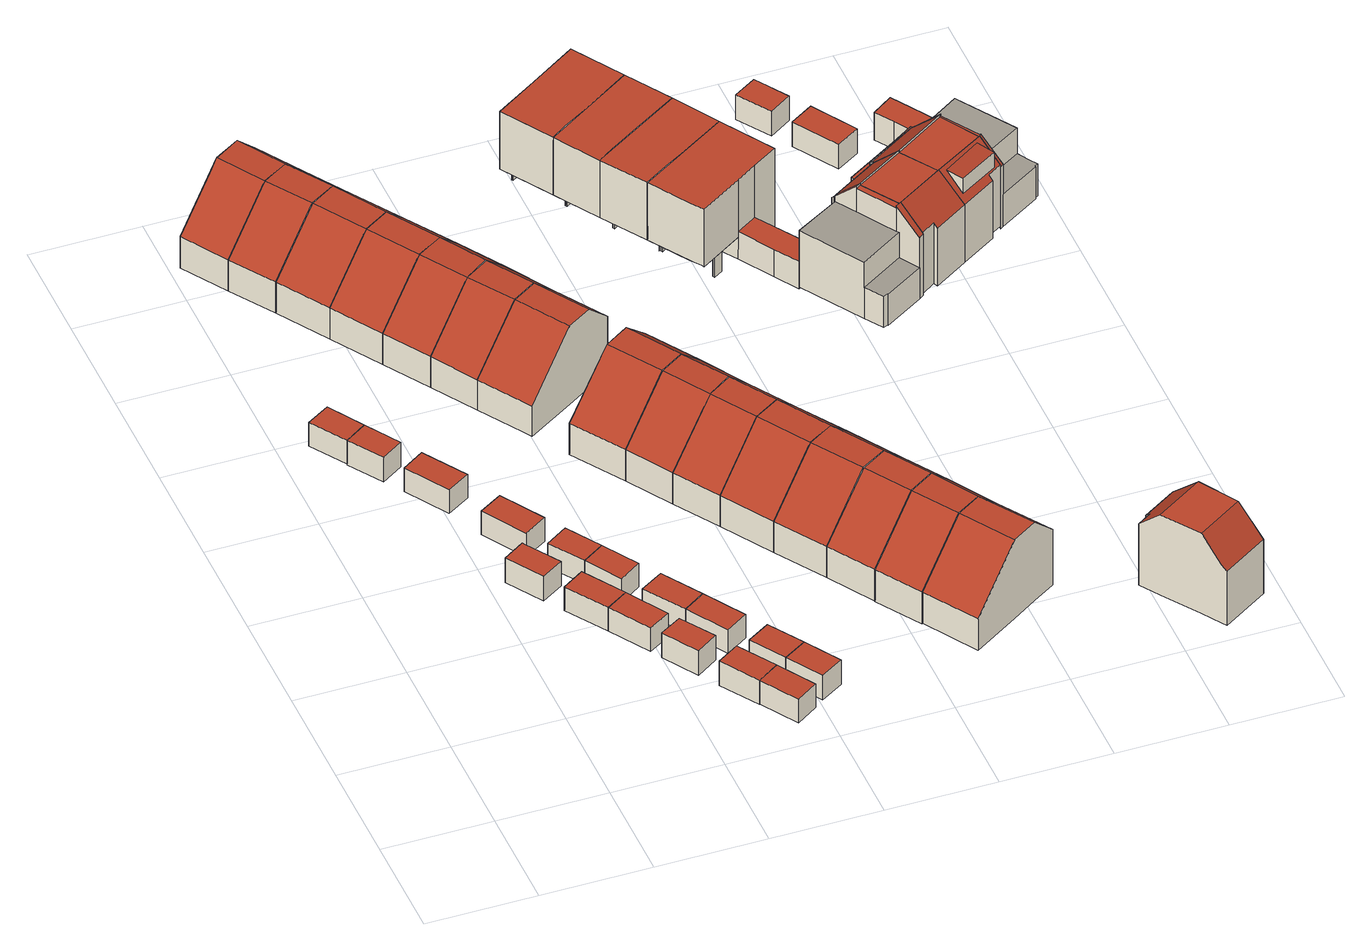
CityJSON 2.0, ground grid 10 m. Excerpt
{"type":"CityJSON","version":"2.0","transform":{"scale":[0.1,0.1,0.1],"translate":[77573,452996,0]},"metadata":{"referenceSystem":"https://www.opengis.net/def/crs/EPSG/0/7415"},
"CityObjects":{
"building1":{"type":"Building","attributes":{"Volume":22.64,"Dakoppervlakte":8.99,"Muuroppervlakte":30.92,"Vloeroppervlakte":8.99,"hoogte_Z_max_in_m_NAP":3,"GEB_DOEL":"onbekend","dateOfConstruction":"1980-01-01","measuredHeight":2.52},"geometry":[{"type":"Solid","lod":"2","boundaries":[[[[0,1,2,3]],[[4,5,6,7]],[[0,3,5,4]],[[3,2,6,5]],[[1,7,6,2]],[[1,0,4,7]]]],"semantics":{"surfaces":[{"type":"GroundSurface"},{"type":"RoofSurface"},{"type":"WallSurface"}],"values":[[0,1,2,2,2,2]]}}]},
"building2":{"type":"Building","attributes":{"Volume":22.99,"Dakoppervlakte":8.99,"Muuroppervlakte":31.4,"Vloeroppervlakte":8.99,"hoogte_Z_max_in_m_NAP":3,"GEB_DOEL":"onbekend","dateOfConstruction":"1980-01-01","measuredHeight":2.56},"geometry":[{"type":"Solid","lod":"2","boundaries":[[[[8,9,10,11]],[[12,13,5,4]],[[8,11,12,4]],[[11,10,13,12]],[[9,5,13,10]],[[8,4,5,9]]]],"semantics":{"surfaces":[{"type":"GroundSurface"},{"type":"RoofSurface"},{"type":"WallSurface"}],"values":[[0,1,2,2,2,2]]}}]},
"building3":{"type":"Building","attributes":{"Volume":24.85,"Dakoppervlakte":9.4,"Muuroppervlakte":33.41,"Vloeroppervlakte":9.4,"hoogte_Z_max_in_m_NAP":3,"GEB_DOEL":"onbekend","dateOfConstruction":"1980-01-01","measuredHeight":2.64},"geometry":[{"type":"Solid","lod":"2","boundaries":[[[[14,15,16,17,18]],[[19,20,21,22,23]],[[15,14,23,22]],[[14,18,19,23]],[[18,17,20,19]],[[22,21,20,17,16,15]]]],"semantics":{"surfaces":[{"type":"GroundSurface"},{"type":"RoofSurface"},{"type":"WallSurface"}],"values":[[0,1,2,2,2,2]]}}]},
"building4":{"type":"Building","attributes":{"Volume":27.4,"Dakoppervlakte":10.9,"Muuroppervlakte":34.86,"Vloeroppervlakte":10.9,"hoogte_Z_max_in_m_NAP":3,"GEB_DOEL":"onbekend","dateOfConstruction":"1980-01-01","measuredHeight":2.51},"geometry":[{"type":"Solid","lod":"2","boundaries":[[[[24,25,26,27]],[[28,29,30,31]],[[26,25,31,30]],[[25,24,28,31]],[[27,29,28,24]],[[29,27,26,30]]]],"semantics":{"surfaces":[{"type":"GroundSurface"},{"type":"RoofSurface"},{"type":"WallSurface"}],"values":[[0,1,2,2,2,2]]}}]},
"building5":{"type":"Building","attributes":{"Volume":25.94,"Dakoppervlakte":10.33,"Muuroppervlakte":33.72,"Vloeroppervlakte":10.33,"hoogte_Z_max_in_m_NAP":3,"GEB_DOEL":"onbekend","dateOfConstruction":"1980-01-01","measuredHeight":2.51},"geometry":[{"type":"Solid","lod":"2","boundaries":[[[[32,33,34,35]],[[36,37,38,39]],[[32,35,37,36]],[[34,38,37,35]],[[33,39,38,34]],[[33,32,36,39]]]],"semantics":{"surfaces":[{"type":"GroundSurface"},{"type":"RoofSurface"},{"type":"WallSurface"}],"values":[[0,1,2,2,2,2]]}}]},
"building6":{"type":"Building","attributes":{"Volume":27.66,"Dakoppervlakte":10.94,"Muuroppervlakte":35.1,"Vloeroppervlakte":10.94,"hoogte_Z_max_in_m_NAP":3,"GEB_DOEL":"onbekend","dateOfConstruction":"1980-01-01","measuredHeight":2.53},"geometry":[{"type":"Solid","lod":"2","boundaries":[[[[40,41,42,43]],[[44,45,46,47]],[[41,47,46,42]],[[41,40,44,47]],[[43,45,44,40]],[[43,42,46,45]]]],"semantics":{"surfaces":[{"type":"GroundSurface"},{"type":"RoofSurface"},{"type":"WallSurface"}],"values":[[0,1,2,2,2,2]]}}]},
"building7":{"type":"Building","attributes":{"Volume":26.35,"Dakoppervlakte":10.33,"Muuroppervlakte":34.26,"Vloeroppervlakte":10.33,"hoogte_Z_max_in_m_NAP":3,"GEB_DOEL":"onbekend","dateOfConstruction":"1980-01-01","measuredHeight":2.55},"geometry":[{"type":"Solid","lod":"2","boundaries":[[[[32,35,48,49]],[[36,50,51,37]],[[32,49,50,36]],[[49,48,51,50]],[[51,48,35,37]],[[32,36,37,35]]]],"semantics":{"surfaces":[{"type":"GroundSurface"},{"type":"RoofSurface"},{"type":"WallSurface"}],"values":[[0,1,2,2,2,2]]}}]},
"building8":{"type":"Building","attributes":{"Volume":23.01,"Dakoppervlakte":9.08,"Muuroppervlakte":31.26,"Vloeroppervlakte":9.08,"hoogte_Z_max_in_m_NAP":3,"GEB_DOEL":"onbekend","dateOfConstruction":"1980-01-01","measuredHeight":2.53},"geometry":[{"type":"Solid","lod":"2","boundaries":[[[[52,53,54,55]],[[56,57,58,59]],[[52,55,57,56]],[[54,58,57,55]],[[53,59,58,54]],[[53,52,56,59]]]],"semantics":{"surfaces":[{"type":"GroundSurface"},{"type":"RoofSurface"},{"type":"WallSurface"}],"values":[[0,1,2,2,2,2]]}}]},
"building9":{"type":"Building","attributes":{"Volume":22.65,"Dakoppervlakte":8.85,"Muuroppervlakte":31.22,"Vloeroppervlakte":8.85,"hoogte_Z_max_in_m_NAP":3,"GEB_DOEL":"onbekend","dateOfConstruction":"1980-01-01","measuredHeight":2.56},"geometry":[{"type":"Solid","lod":"2","boundaries":[[[[60,61,62,63]],[[64,65,66,67]],[[62,61,67,66]],[[61,60,64,67]],[[63,65,64,60]],[[63,62,66,65]]]],"semantics":{"surfaces":[{"type":"GroundSurface"},{"type":"RoofSurface"},{"type":"WallSurface"}],"values":[[0,1,2,2,2,2]]}}]},
"building10":{"type":"Building","attributes":{"Volume":22.82,"Dakoppervlakte":9.08,"Muuroppervlakte":30.99,"Vloeroppervlakte":9.08,"hoogte_Z_max_in_m_NAP":3,"GEB_DOEL":"onbekend","dateOfConstruction":"1980-01-01","measuredHeight":2.51},"geometry":[{"type":"Solid","lod":"2","boundaries":[[[[52,55,68,69]],[[56,70,71,57]],[[52,69,70,56]],[[71,70,69,68]],[[55,57,71,68]],[[55,52,56,57]]]],"semantics":{"surfaces":[{"type":"GroundSurface"},{"type":"RoofSurface"},{"type":"WallSurface"}],"values":[[0,1,2,2,2,2]]}}]},
"building11":{"type":"Building","attributes":{"Volume":24.58,"Dakoppervlakte":9.6,"Muuroppervlakte":32.85,"Vloeroppervlakte":9.6,"hoogte_Z_max_in_m_NAP":3,"GEB_DOEL":"onbekend","dateOfConstruction":"1980-01-01","measuredHeight":2.56},"geometry":[{"type":"Solid","lod":"2","boundaries":[[[[72,73,74,75]],[[76,77,78,79]],[[72,75,77,76]],[[74,78,77,75]],[[73,79,78,74]],[[73,72,76,79]]]],"semantics":{"surfaces":[{"type":"GroundSurface"},{"type":"RoofSurface"},{"type":"WallSurface"}],"values":[[0,1,2,2,2,2]]}}]},
"building12":{"type":"Building","attributes":{"Volume":26.81,"Dakoppervlakte":10.54,"Muuroppervlakte":34.41,"Vloeroppervlakte":10.54,"hoogte_Z_max_in_m_NAP":3,"GEB_DOEL":"onbekend","dateOfConstruction":"1980-01-01","measuredHeight":2.54},"geometry":[{"type":"Solid","lod":"2","boundaries":[[[[80,81,82,83]],[[84,85,86,87]],[[80,83,85,84]],[[86,85,83,82]],[[81,87,86,82]],[[81,80,84,87]]]],"semantics":{"surfaces":[{"type":"GroundSurface"},{"type":"RoofSurface"},{"type":"WallSurface"}],"values":[[0,1,2,2,2,2]]}}]},
"building13":{"type":"Building","attributes":{"Volume":330.05,"Dakoppervlakte":63.66,"Muuroppervlakte":180.84,"Vloeroppervlakte":49.11,"hoogte_Z_max_in_m_NAP":9.16,"GEB_DOEL":"woonfunctie","dateOfConstruction":"1980-01-01","measuredHeight":8.24},"geometry":[{"type":"Solid","lod":"2","boundaries":[[[[88,89,90,91,92,93,94,95]],[[96,97,98,99]],[[100,99,98,101]],[[100,101,102,103]],[[93,92,102,101,98,94]],[[92,91,103,102]],[[88,95,97,96]],[[98,97,95,94]],[[103,91,90,89,88,96,99,100]]]],"semantics":{"surfaces":[{"type":"GroundSurface"},{"type":"RoofSurface"},{"type":"WallSurface"}],"values":[[0,1,1,1,2,2,2,2,2]]}}]},
"building14":{"type":"Building","attributes":{"Volume":24.19,"Dakoppervlakte":9.57,"Muuroppervlakte":32.38,"Vloeroppervlakte":9.57,"hoogte_Z_max_in_m_NAP":3,"GEB_DOEL":"onbekend","dateOfConstruction":"1980-01-01","measuredHeight":2.53},"geometry":[{"type":"Solid","lod":"2","boundaries":[[[[104,105,106,107]],[[108,109,77,76]],[[76,104,107,108]],[[107,106,109,108]],[[105,77,109,106]],[[104,76,77,105]]]],"semantics":{"surfaces":[{"type":"GroundSurface"},{"type":"RoofSurface"},{"type":"WallSurface"}],"values":[[0,1,2,2,2,2]]}}]},
"building15":{"type":"Building","attributes":{"Volume":26.87,"Dakoppervlakte":10.54,"Muuroppervlakte":34.5,"Vloeroppervlakte":10.54,"hoogte_Z_max_in_m_NAP":3,"GEB_DOEL":"onbekend","dateOfConstruction":"1980-01-01","measuredHeight":2.55},"geometry":[{"type":"Solid","lod":"2","boundaries":[[[[80,83,110,111]],[[84,112,113,85]],[[84,80,111,112]],[[111,110,113,112]],[[113,110,83,85]],[[83,80,84,85]]]],"semantics":{"surfaces":[{"type":"GroundSurface"},{"type":"RoofSurface"},{"type":"WallSurface"}],"values":[[0,1,2,2,2,2]]}}]},
"building16":{"type":"Building","attributes":{"Volume":330.72,"Dakoppervlakte":63.5,"Muuroppervlakte":181.64,"Vloeroppervlakte":48.99,"hoogte_Z_max_in_m_NAP":9.16,"GEB_DOEL":"woonfunctie","dateOfConstruction":"1980-01-01","measuredHeight":8.27},"geometry":[{"type":"Solid","lod":"2","boundaries":[[[[114,95,94,93,92,115,116,117]],[[118,98,97,119]],[[101,98,118,120]],[[102,101,120,121]],[[95,97,98,94]],[[95,114,119,97]],[[115,92,102,121]],[[102,92,93,94,98,101]],[[117,116,115,121,120,118,119,114]]]],"semantics":{"surfaces":[{"type":"GroundSurface"},{"type":"RoofSurface"},{"type":"WallSurface"}],"values":[[0,1,1,1,2,2,2,2,2]]}}]},
"building17":{"type":"Building","attributes":{"Volume":23.22,"Dakoppervlakte":9.04,"Muuroppervlakte":31.6,"Vloeroppervlakte":9.04,"hoogte_Z_max_in_m_NAP":3,"GEB_DOEL":"onbekend","dateOfConstruction":"1980-01-01","measuredHeight":2.57},"geometry":[{"type":"Solid","lod":"2","boundaries":[[[[122,123,124,125]],[[126,127,128,129]],[[122,125,127,126]],[[124,128,127,125]],[[123,129,128,124]],[[123,122,126,129]]]],"semantics":{"surfaces":[{"type":"GroundSurface"},{"type":"RoofSurface"},{"type":"WallSurface"}],"values":[[0,1,2,2,2,2]]}}]},
"building18":{"type":"Building","attributes":{"Volume":371.71,"Dakoppervlakte":71.38,"Muuroppervlakte":187.08,"Vloeroppervlakte":55.07,"hoogte_Z_max_in_m_NAP":9.16,"GEB_DOEL":"woonfunctie","dateOfConstruction":"1980-01-01","measuredHeight":8.27},"geometry":[{"type":"Solid","lod":"2","boundaries":[[[[130,114,117,116,115,131,132,133]],[[119,134,135,118]],[[118,135,136,120]],[[137,121,120,136]],[[117,114,119,118]],[[114,130,134,119]],[[131,115,121,137]],[[118,120,121,115,116,117]],[[134,130,133,132,131,137,136,135]]]],"semantics":{"surfaces":[{"type":"GroundSurface"},{"type":"RoofSurface"},{"type":"WallSurface"}],"values":[[0,1,1,1,2,2,2,2,2]]}}]},
"building19":{"type":"Building","attributes":{"Volume":23.2,"Dakoppervlakte":9.05,"Muuroppervlakte":31.56,"Vloeroppervlakte":9.05,"hoogte_Z_max_in_m_NAP":3,"GEB_DOEL":"onbekend","dateOfConstruction":"1980-01-01","measuredHeight":2.56},"geometry":[{"type":"Solid","lod":"2","boundaries":[[[[122,125,138,139]],[[126,140,141,127]],[[122,139,140,126]],[[141,140,139,138]],[[125,127,141,138]],[[125,122,126,127]]]],"semantics":{"surfaces":[{"type":"GroundSurface"},{"type":"RoofSurface"},{"type":"WallSurface"}],"values":[[0,1,2,2,2,2]]}}]},
"building20":{"type":"Building","attributes":{"Volume":370.46,"Dakoppervlakte":71.34,"Muuroppervlakte":186.47,"Vloeroppervlakte":55.04,"hoogte_Z_max_in_m_NAP":9.16,"GEB_DOEL":"woonfunctie","dateOfConstruction":"1980-01-01","measuredHeight":8.25},"geometry":[{"type":"Solid","lod":"2","boundaries":[[[[130,133,132,131,142,143,144,145]],[[146,135,134,147]],[[146,148,136,135]],[[149,137,136,148]],[[133,130,134,135,136,132]],[[130,145,147,134]],[[142,131,137,149]],[[136,137,131,132]],[[147,145,144,143,142,149,148,146]]]],"semantics":{"surfaces":[{"type":"GroundSurface"},{"type":"RoofSurface"},{"type":"WallSurface"}],"values":[[0,1,1,1,2,2,2,2,2]]}}]},
"building21":{"type":"Building","attributes":{"Volume":329.34,"Dakoppervlakte":63.38,"Muuroppervlakte":181.11,"Vloeroppervlakte":48.9,"hoogte_Z_max_in_m_NAP":9.16,"GEB_DOEL":"woonfunctie","dateOfConstruction":"1980-01-01","measuredHeight":8.26},"geometry":[{"type":"Solid","lod":"2","boundaries":[[[[150,151,145,144,143,142,152,153]],[[154,146,147,155]],[[148,146,154,156]],[[149,148,156,157]],[[154,150,153,152,157,156]],[[152,142,149,157]],[[145,151,155,147]],[[154,155,151,150]],[[144,145,147,146,148,149,142,143]]]],"semantics":{"surfaces":[{"type":"GroundSurface"},{"type":"RoofSurface"},{"type":"WallSurface"}],"values":[[0,1,1,1,2,2,2,2,2]]}}]},
"building22":{"type":"Building","attributes":{"Volume":331.02,"Dakoppervlakte":63.42,"Muuroppervlakte":182.05,"Vloeroppervlakte":48.93,"hoogte_Z_max_in_m_NAP":9.16,"GEB_DOEL":"woonfunctie","dateOfConstruction":"1980-01-01","measuredHeight":8.29},"geometry":[{"type":"Solid","lod":"2","boundaries":[[[[158,151,150,153,152,159,160,161]],[[162,157,156,163]],[[164,154,155,165]],[[156,154,164,163]],[[151,155,154,150]],[[151,158,165,155]],[[159,152,157,162]],[[157,152,153,150,154,156]],[[161,160,159,162,163,164,165,158]]]],"semantics":{"surfaces":[{"type":"GroundSurface"},{"type":"RoofSurface"},{"type":"WallSurface"}],"values":[[0,1,1,1,2,2,2,2,2]]}}]},
"building23":{"type":"Building","attributes":{"Volume":384.49,"Dakoppervlakte":73.76,"Muuroppervlakte":188.97,"Vloeroppervlakte":56.91,"hoogte_Z_max_in_m_NAP":9.16,"GEB_DOEL":"woonfunctie","dateOfConstruction":"1980-01-01","measuredHeight":8.28},"geometry":[{"type":"Solid","lod":"2","boundaries":[[[[160,159,166,167,168,169,170,158,161]],[[164,171,172,163]],[[163,172,173,162]],[[174,171,164,165,175]],[[158,165,164,161]],[[169,174,175,165,158,170]],[[166,159,162,173]],[[164,163,162,159,160,161]],[[167,166,173,172,171,174,169,168]]]],"semantics":{"surfaces":[{"type":"GroundSurface"},{"type":"RoofSurface"},{"type":"WallSurface"}],"values":[[0,1,1,1,2,2,2,2,2]]}}]},
"building24":{"type":"Building","attributes":{"Volume":385.79,"Dakoppervlakte":73.99,"Muuroppervlakte":188.89,"Vloeroppervlakte":57.24,"hoogte_Z_max_in_m_NAP":9.15,"GEB_DOEL":"woonfunctie","dateOfConstruction":"1980-01-01","measuredHeight":8.25},"geometry":[{"type":"Solid","lod":"2","boundaries":[[[[176,177,178,179,180,181,182,183]],[[184,185,186,187]],[[188,185,184,189]],[[189,190,191,188]],[[177,186,185,178]],[[177,176,187,186]],[[190,181,180,191]],[[185,188,191,180,179,178]],[[183,182,181,190,189,184,187,176]]]],"semantics":{"surfaces":[{"type":"GroundSurface"},{"type":"RoofSurface"},{"type":"WallSurface"}],"values":[[0,1,1,1,2,2,2,2,2]]}}]},
"building25":{"type":"Building","attributes":{"Volume":329.33,"Dakoppervlakte":63.38,"Muuroppervlakte":180.81,"Vloeroppervlakte":49.04,"hoogte_Z_max_in_m_NAP":9.15,"GEB_DOEL":"woonfunctie","dateOfConstruction":"1980-01-01","measuredHeight":8.22},"geometry":[{"type":"Solid","lod":"2","boundaries":[[[[192,193,194,176,183,182,181,195]],[[190,189,196,197]],[[187,198,199,184]],[[189,184,199,196]],[[199,193,192,195,197,196]],[[195,181,190,197]],[[176,194,198,187]],[[194,193,199,198]],[[190,181,182,183,176,187,184,189]]]],"semantics":{"surfaces":[{"type":"GroundSurface"},{"type":"RoofSurface"},{"type":"WallSurface"}],"values":[[0,1,1,1,2,2,2,2,2]]}}]},
"building26":{"type":"Building","attributes":{"Volume":329.07,"Dakoppervlakte":63.3,"Muuroppervlakte":180.85,"Vloeroppervlakte":48.97,"hoogte_Z_max_in_m_NAP":9.15,"GEB_DOEL":"woonfunctie","dateOfConstruction":"1980-01-01","measuredHeight":8.23},"geometry":[{"type":"Solid","lod":"2","boundaries":[[[[200,201,202,194,193,192,195,203]],[[204,199,198,205]],[[204,206,196,199]],[[207,197,196,206]],[[200,203,207,206,204,201]],[[207,203,195,197]],[[194,202,205,198]],[[204,205,202,201]],[[193,194,198,199,196,197,195,192]]]],"semantics":{"surfaces":[{"type":"GroundSurface"},{"type":"RoofSurface"},{"type":"WallSurface"}],"values":[[0,1,1,1,2,2,2,2,2]]}}]},
"building27":{"type":"Building","attributes":{"Volume":373.82,"Dakoppervlakte":71.11,"Muuroppervlakte":188.59,"Vloeroppervlakte":55.02,"hoogte_Z_max_in_m_NAP":9.15,"GEB_DOEL":"woonfunctie","dateOfConstruction":"1980-01-01","measuredHeight":8.3},"geometry":[{"type":"Solid","lod":"2","boundaries":[[[[208,202,201,200,203,209,210,211]],[[212,204,205,213]],[[212,214,206,204]],[[215,207,206,214]],[[202,205,204,201]],[[202,208,213,205]],[[209,203,207,215]],[[207,203,200,201,204,206]],[[210,209,215,214,212,213,208,211]]]],"semantics":{"surfaces":[{"type":"GroundSurface"},{"type":"RoofSurface"},{"type":"WallSurface"}],"values":[[0,1,1,1,2,2,2,2,2]]}}]},
"building28":{"type":"Building","attributes":{"Volume":371.08,"Dakoppervlakte":71.13,"Muuroppervlakte":186.97,"Vloeroppervlakte":55.04,"hoogte_Z_max_in_m_NAP":9.15,"GEB_DOEL":"woonfunctie","dateOfConstruction":"1980-01-01","measuredHeight":8.25},"geometry":[{"type":"Solid","lod":"2","boundaries":[[[[216,208,211,210,209,217,218,219]],[[220,212,213,221]],[[222,214,212,220]],[[215,214,222,223]],[[208,213,212,211]],[[208,216,221,213]],[[223,217,209,215]],[[215,209,210,211,212,214]],[[221,216,219,218,217,223,222,220]]]],"semantics":{"surfaces":[{"type":"GroundSurface"},{"type":"RoofSurface"},{"type":"WallSurface"}],"values":[[0,1,1,1,2,2,2,2,2]]}}]},
"building29":{"type":"Building","attributes":{"Volume":329.91,"Dakoppervlakte":63.06,"Muuroppervlakte":181.93,"Vloeroppervlakte":48.79,"hoogte_Z_max_in_m_NAP":9.15,"GEB_DOEL":"woonfunctie","dateOfConstruction":"1980-01-01","measuredHeight":8.27},"geometry":[{"type":"Solid","lod":"2","boundaries":[[[[224,225,226,216,219,218,217,227]],[[228,220,221,229]],[[228,230,222,220]],[[222,230,231,223]],[[224,227,231,230,228,225]],[[227,217,223,231]],[[216,226,229,221]],[[228,229,226,225]],[[223,217,218,219,216,221,220,222]]]],"semantics":{"surfaces":[{"type":"GroundSurface"},{"type":"RoofSurface"},{"type":"WallSurface"}],"values":[[0,1,1,1,2,2,2,2,2]]}}]},
"building30":{"type":"Building","attributes":{"Volume":332.47,"Dakoppervlakte":63.06,"Muuroppervlakte":183.48,"Vloeroppervlakte":48.79,"hoogte_Z_max_in_m_NAP":9.15,"GEB_DOEL":"woonfunctie","dateOfConstruction":"1980-01-01","measuredHeight":8.32},"geometry":[{"type":"Solid","lod":"2","boundaries":[[[[232,233,234,235,236,237,238,239]],[[229,240,241,228]],[[241,242,230,228]],[[230,242,243,231]],[[234,233,243,242]],[[233,232,231,243]],[[237,236,240,229]],[[240,236,235,234,242,241]],[[238,237,229,228,230,231,232,239]]]],"semantics":{"surfaces":[{"type":"GroundSurface"},{"type":"RoofSurface"},{"type":"WallSurface"}],"values":[[0,1,1,1,2,2,2,2,2]]}}]},
"building31":{"type":"Building","attributes":{"Volume":388.26,"Dakoppervlakte":74.08,"Muuroppervlakte":190.02,"Vloeroppervlakte":57.31,"hoogte_Z_max_in_m_NAP":9.15,"GEB_DOEL":"woonfunctie","dateOfConstruction":"1980-01-01","measuredHeight":8.28},"geometry":[{"type":"Solid","lod":"2","boundaries":[[[[244,245,246,247,248,249,250,251]],[[240,252,253,241]],[[253,254,242,241]],[[255,243,242,254]],[[244,240,241,242,246,245]],[[244,251,252,240]],[[248,247,243,255]],[[242,243,247,246]],[[252,251,250,249,248,255,254,253]]]],"semantics":{"surfaces":[{"type":"GroundSurface"},{"type":"RoofSurface"},{"type":"WallSurface"}],"values":[[0,1,1,1,2,2,2,2,2]]}}]},
"building32":{"type":"Building","attributes":{"Volume":386.26,"Dakoppervlakte":52.87,"Muuroppervlakte":242.53,"Vloeroppervlakte":28.08,"hoogte_Z_max_in_m_NAP":9.16,"GEB_DOEL":"woonfunctie","dateOfConstruction":"1979-01-01","measuredHeight":8.38},"geometry":[{"type":"MultiSurface","lod":"2","boundaries":[[[256,257,258,259]],[[260,261,262,263]],[[264,265,266]],[[267,268,269,270,271,272,273,274,275,276]],[[277,278,279,280,281,282,283,284,285,286,287]],[[259,258,271,270]],[[279,278,260,263,286,285,275,272,271,258,257]],[[285,284,267,275]],[[279,257,256,280]],[[261,260,278,277]],[[262,261,277,287]],[[263,262,287,286]],[[283,282,264,266]],[[282,281,265,264]],[[267,284,283,266,265,281,280,256,259,270,269,268]]],"semantics":{"surfaces":[{"type":"GroundSurface"},{"type":"RoofSurface"},{"type":"OuterCeilingSurface"},{"type":"WallSurface"}],"values":[0,0,0,1,2,3,3,3,3,3,3,3,3,3,3]}}]},
"building33":{"type":"Building","attributes":{"Volume":339.22,"Dakoppervlakte":46.39,"Muuroppervlakte":231.33,"Vloeroppervlakte":24.66,"hoogte_Z_max_in_m_NAP":9.16,"GEB_DOEL":"woonfunctie","dateOfConstruction":"1979-01-01","measuredHeight":8.4},"geometry":[{"type":"MultiSurface","lod":"2","boundaries":[[[256,259,288,289]],[[265,290,291,266]],[[292,293,294]],[[295,296,297,298,270,269,299,268,267,300]],[[283,301,302,281,280,303,304,305,306,307,284]],[[288,259,270,298]],[[280,281,265,266,283,284,267,268,269,270,259,256]],[[300,267,284,307]],[[280,256,289,303]],[[281,302,290,265]],[[291,290,302,301]],[[266,291,301,283]],[[306,305,293,292]],[[294,293,305,304]],[[295,300,307,306,292,294,304,303,289,288,298,297,296]]],"semantics":{"surfaces":[{"type":"GroundSurface"},{"type":"RoofSurface"},{"type":"OuterCeilingSurface"},{"type":"WallSurface"}],"values":[0,0,0,1,2,3,3,3,3,3,3,3,3,3,3]}}]},
"building34":{"type":"Building","attributes":{"Volume":339.99,"Dakoppervlakte":46.58,"Muuroppervlakte":240.42,"Vloeroppervlakte":24.62,"hoogte_Z_max_in_m_NAP":9.16,"GEB_DOEL":"woonfunctie","dateOfConstruction":"1979-01-01","measuredHeight":8.38},"geometry":[{"type":"Solid","lod":"2","boundaries":[[[[288,308,309,289]],[[294,310,311,292]],[[312,313,314]],[[315,316,317,318,298,297,296,295,300]],[[319,307,306,320,321,304,303,322,323,324,325,326]],[[319,326,312,314,324,323,309,308,318,317,316,315]],[[298,318,308,288]],[[288,289,294,292,306,307,300,295,296,297,298]],[[315,300,307,319]],[[303,304,294,289]],[[294,304,321,310]],[[311,310,321,320]],[[292,311,320,306]],[[326,325,313,312]],[[325,324,314,313]],[[303,289,309,323,322]]]],"semantics":{"surfaces":[{"type":"GroundSurface"},{"type":"RoofSurface"},{"type":"OuterCeilingSurface"},{"type":"WallSurface"}],"values":[[0,0,0,1,2,3,3,3,3,3,3,3,3,3,3,3]]}}]},
"building35":{"type":"Building","attributes":{"Volume":440.41,"Dakoppervlakte":69.2,"Muuroppervlakte":281.32,"Vloeroppervlakte":43.45,"hoogte_Z_max_in_m_NAP":9.16,"GEB_DOEL":"woonfunctie","dateOfConstruction":"1979-01-01","measuredHeight":8.35},"geometry":[{"type":"Solid","lod":"2","boundaries":[[[[327,328,329,330]],[[331,332,333,334,335,309,308,336]],[[312,314,337,338]],[[326,339,340,324,323,341,342,343,344,345,319],[346,347,348,349,350,351]],[[315,352,353,354,355,356,318,317,316,357]],[[358,359,360,361,362]],[[343,342,361,354,353]],[[356,355,360,331,336]],[[336,308,318,356]],[[362,361,342,335,334]],[[334,333,358,362]],[[359,358,333,332]],[[332,331,360,359]],[[354,361,360,355]],[[350,349,348,327,330]],[[328,327,348,347]],[[347,346,351,329,328]],[[350,330,329,351]],[[324,340,337,314]],[[338,337,340,339]],[[312,338,339,326]],[[342,341,323,309,335]],[[323,324,314,312,326,319,315,357,316,317,318,308,309]],[[343,353,352,315,319,345,344]]]],"semantics":{"surfaces":[{"type":"GroundSurface"},{"type":"OuterCeilingSurface"},{"type":"RoofSurface"},{"type":"WallSurface"}],"values":[[0,0,0,1,2,2,3,3,3,3,3,3,3,3,3,3,3,3,3,3,3,3,3,3]]}}]},
"building36":{"type":"Building","attributes":{"Volume":362.47,"Dakoppervlakte":57.61,"Muuroppervlakte":203.96,"Vloeroppervlakte":46.53,"hoogte_Z_max_in_m_NAP":9.59,"GEB_DOEL":"woonfunctie","dateOfConstruction":"1979-01-01","measuredHeight":8.49},"geometry":[{"type":"Solid","lod":"2","boundaries":[[[[363,364,365,366,367,368,369,370,371,372,373]],[[374,375,376,377,378]],[[378,377,379,380]],[[381,382,383,380,379,384]],[[382,372,371,383]],[[382,381,373,372]],[[381,384,363,373]],[[379,377,376,366,365,364,363,384]],[[376,375,367,366]],[[378,380,383,371,370,369,368,367,375,374]]]],"semantics":{"surfaces":[{"type":"GroundSurface"},{"type":"RoofSurface"},{"type":"WallSurface"}],"values":[[0,1,1,1,2,2,2,2,2,2]]}}]},
"building37":{"type":"Building","attributes":{"Volume":248.77,"Dakoppervlakte":5.5,"Muuroppervlakte":199.69,"Vloeroppervlakte":44.47,"hoogte_Z_max_in_m_NAP":9.72,"GEB_DOEL":"woonfunctie","dateOfConstruction":"1979-01-01","measuredHeight":8.68},"geometry":[{"type":"Solid","lod":"2","boundaries":[[[[385,386,387,388,389,390,391,392,393,394,395,396,397,398]],[[399,400,401,402,403,404,405,406]],[[407,408,409,410,411,412]],[[413,414,415,416]],[[417,418,419,420]],[[421,422,423,424,425]],[[406,395,394,399]],[[394,393,400,399]],[[401,400,393,392]],[[392,391,411,402,401]],[[390,389,407,412]],[[389,388,408,407]],[[388,387,409,408]],[[414,398,397,415]],[[396,395,406,417,420]],[[397,396,420,419,415]],[[419,418,416,415]],[[424,423,422,386,385,398,414]],[[387,386,422,421,409]],[[425,424,414,413]],[[403,402,411,410]],[[404,413,416,405]],[[406,405,416,418,417]],[[409,421,425,413,404,403,410]],[[390,412,411,391]]]],"semantics":{"surfaces":[{"type":"GroundSurface"},{"type":"OuterFloorSurface"},{"type":"RoofSurface"},{"type":"WallSurface"}],"values":[[0,1,1,2,2,2,3,3,3,3,3,3,3,3,3,3,3,3,3,3,3,3,3,3,3]]}}]},
"building38":{"type":"Building","attributes":{"Volume":366.93,"Dakoppervlakte":57.02,"Muuroppervlakte":215.91,"Vloeroppervlakte":46.78,"hoogte_Z_max_in_m_NAP":9.72,"GEB_DOEL":"woonfunctie","dateOfConstruction":"1979-01-01","measuredHeight":8.63},"geometry":[{"type":"Solid","lod":"2","boundaries":[[[[426,427,428,429,430,431,432,433,434,435,436,437,438,439]],[[440,415,414,441]],[[417,420,419,442,443,444,445,446]],[[447,424,423,448,449,450]],[[441,436,435,440]],[[428,427,414,415]],[[420,417,446,431,430,429]],[[442,440,435,434,443]],[[445,444,443,434,433,432]],[[431,446,445,432]],[[419,415,440,442]],[[437,436,441,447,450]],[[424,414,427,426,423]],[[448,423,426,439]],[[439,438,449,448]],[[438,437,450,449]],[[424,447,441,414]],[[429,428,415,419,420]]]],"semantics":{"surfaces":[{"type":"GroundSurface"},{"type":"RoofSurface"},{"type":"WallSurface"}],"values":[[0,1,1,1,2,2,2,2,2,2,2,2,2,2,2,2,2,2]]}}]},
"building39":{"type":"Building","attributes":{"Volume":22.32,"Dakoppervlakte":8.65,"Muuroppervlakte":30.97,"Vloeroppervlakte":8.65,"hoogte_Z_max_in_m_NAP":3.77,"GEB_DOEL":"onbekend","dateOfConstruction":"1979-01-01","measuredHeight":2.58},"geometry":[{"type":"Solid","lod":"2","boundaries":[[[[451,452,453,454]],[[455,456,457,458]],[[451,454,456,455]],[[454,453,457,456]],[[452,458,457,453]],[[452,451,455,458]]]],"semantics":{"surfaces":[{"type":"GroundSurface"},{"type":"RoofSurface"},{"type":"WallSurface"}],"values":[[0,1,2,2,2,2]]}}]},
"building40":{"type":"Building","attributes":{"Volume":28.89,"Dakoppervlakte":11.19,"Muuroppervlakte":36.42,"Vloeroppervlakte":11.19,"hoogte_Z_max_in_m_NAP":3.77,"GEB_DOEL":"onbekend","dateOfConstruction":"1979-01-01","measuredHeight":2.58},"geometry":[{"type":"Solid","lod":"2","boundaries":[[[[459,460,461,462]],[[463,464,465,466]],[[462,464,463,459]],[[462,461,465,464]],[[460,466,465,461]],[[459,463,466,460]]]],"semantics":{"surfaces":[{"type":"GroundSurface"},{"type":"RoofSurface"},{"type":"WallSurface"}],"values":[[0,1,2,2,2,2]]}}]},
"building41":{"type":"Building","attributes":{"Volume":439.03,"Dakoppervlakte":64.36,"Muuroppervlakte":226.8,"Vloeroppervlakte":62.27,"hoogte_Z_max_in_m_NAP":9.73,"GEB_DOEL":"woonfunctie","dateOfConstruction":"1979-01-01","measuredHeight":8.62},"children":["building41-1"],"geometry":[{"type":"Solid","lod":"2","boundaries":[[[[434,467,468,469,470,471,472,473,474,475,476,437,436,435]],[[477,478,440,441]],[[479,480,447,450,481,482],[483,484,485,486]],[[487,488,489,490,443,442]],[[491,492,493,494]],[[441,440,435,436]],[[436,437,450,447,441]],[[450,437,476,481]],[[481,476,475,482]],[[474,473,477,480,479]],[[441,447,480,477]],[[434,435,440,442,443]],[[471,491,488,487,478,472]],[[468,467,490,489,494]],[[434,443,490,467]],[[471,470,492,491]],[[469,493,492,470]],[[494,493,469,468]],[[491,494,489,488]],[[442,440,478,487]],[[477,473,472,478]],[[475,474,479,482]],[[495,483,486,496]],[[496,486,485]],[[495,496,485,484]],[[495,484,483]]]],"semantics":{"surfaces":[{"type":"GroundSurface"},{"type":"RoofSurface"},{"type":"WallSurface"}],"values":[[0,1,1,1,1,2,2,2,2,2,2,2,2,2,2,2,2,2,2,2,2,2,1,2,2,2]]}}]},
"building41-1":{"type":"BuildingInstallation","attributes":{"relationToConstruction":"outside"},"parents":["building41"],"geometry":[{"type":"MultiSurface","lod":"2","boundaries":[[[495,483,486,496]],[[496,486,485]],[[495,496,485,484]],[[495,484,483]]],"semantics":{"surfaces":[{"type":"RoofSurface"},{"type":"WallSurface"}],"values":[0,1,1,1]}}]},
"building42":{"type":"Building","attributes":{"Volume":299.07,"Dakoppervlakte":24.46,"Muuroppervlakte":242.57,"Vloeroppervlakte":64.33,"hoogte_Z_max_in_m_NAP":9.73,"GEB_DOEL":"woonfunctie","dateOfConstruction":"1979-01-01","measuredHeight":8.81},"geometry":[{"type":"Solid","lod":"2","boundaries":[[[[497,498,499,500,501,502,503,504,505,506,507,508,509,510,511,512,513]],[[514,515,516,517,518]],[[519,520,521,522,523,524,525]],[[526,527,528,529,530,531,532]],[[533,492,491,534,535]],[[536,478,477,537]],[[488,487,538]],[[539,540,541,480,479]],[[515,525,506,505,529,516]],[[530,529,505,504]],[[504,503,531,530]],[[531,503,502,532]],[[532,502,501,526]],[[527,526,501,500]],[[508,507,523,522]],[[520,510,509,521]],[[533,527,500,499,492]],[[491,492,499,498]],[[477,478,497,513]],[[498,497,478,487,488,491]],[[487,478,536,538]],[[513,512,479,480,477]],[[512,511,539,479]],[[510,520,540,539,511]],[[480,541,537,477]],[[520,519,514,537,541,540]],[[506,525,524,523,507]],[[528,527,533,535]],[[515,514,519,525]],[[535,534,517,516,529,528]],[[536,537,514,518]],[[534,491,488,538,536,518,517]],[[522,521,509,508]]]],"semantics":{"surfaces":[{"type":"GroundSurface"},{"type":"OuterFloorSurface"},{"type":"RoofSurface"},{"type":"WallSurface"}],"values":[[0,1,1,2,2,2,2,2,3,3,3,3,3,3,3,3,3,3,3,3,3,3,3,3,3,3,3,3,3,3,3,3,3]]}}]}
},
"vertices":[
[48,461,5],[27,493,5],[48,506,5],[68,474,5],[48,461,30],[68,474,30],[48,506,30],[27,493,30],
[48,461,4],[68,474,4],[88,443,4],[68,430,4],[68,430,30],[88,443,30],
[115,277,4],[135,290,4],[136,287,4],[156,257,4],[136,244,4],[136,244,30],[156,257,30],[136,287,30],[135,290,30],[115,277,30],
[103,373,5],[79,412,5],[99,425,5],[124,386,5],[103,373,30],[124,386,30],[99,425,30],[79,412,30],
[171,189,5],[147,226,5],[167,239,5],[191,202,5],[171,189,30],[191,202,30],[167,239,30],[147,226,30],
[142,300,5],[118,339,5],[139,352,5],[163,313,5],[142,300,30],[163,313,30],[139,352,30],[118,339,30],
[214,165,5],[194,153,5],[194,153,30],[214,165,30],
[174,251,5],[154,282,5],[174,295,5],[194,264,5],[174,251,30],[194,264,30],[174,295,30],[154,282,30],
[220,112,4],[200,144,4],[220,156,4],[240,125,4],[220,112,30],[240,125,30],[220,156,30],[200,144,30],
[214,232,5],[194,219,5],[194,219,30],[214,232,30],
[253,60,4],[231,94,4],[251,107,4],[273,73,4],[253,60,30],[273,73,30],[251,107,30],[231,94,30],
[229,165,5],[205,201,5],[226,214,5],[249,178,5],[229,165,30],[249,178,30],[226,214,30],[205,201,30],
[8,735,9],[50,762,9],[73,776,9],[94,790,9],[120,749,9],[99,735,9],[76,721,9],[34,694,9],[8,735,42],[34,694,42],[76,721,92],[50,762,92],[73,776,92],[99,735,92],[120,749,67],[94,790,67],
[253,60,5],[273,73,5],[294,39,5],[274,26,5],[274,26,30],[294,39,30],
[272,141,5],[252,128,5],[252,128,30],[272,141,30],
[60,654,9],[146,709,9],[125,695,9],[102,681,9],[102,681,92],[60,654,42],[125,695,92],[146,709,67],
[283,79,4],[263,110,4],[284,123,4],[304,92,4],[283,79,30],[304,92,30],[284,123,30],[263,110,30],
[89,608,9],[175,663,9],[154,649,9],[131,635,9],[89,608,42],[131,635,92],[154,649,92],[175,663,68],
[324,60,4],[303,47,4],[303,47,30],[324,60,30],
[204,618,9],[183,604,9],[160,590,9],[118,563,9],[160,590,92],[118,563,42],[183,604,92],[204,618,68],
[186,549,9],[144,522,9],[230,577,9],[208,564,9],[186,549,92],[144,522,42],[208,564,92],[230,577,68],
[169,482,9],[255,536,9],[234,523,9],[212,509,9],[255,536,68],[234,523,92],[212,509,92],[169,482,41],
[285,489,9],[264,476,9],[242,462,9],[199,435,9],[194,443,9],[242,462,92],[264,476,92],[285,489,68],[199,435,41],[194,443,41],
[250,356,9],[219,403,9],[262,430,9],[284,444,9],[306,458,9],[336,411,9],[314,397,9],[292,383,9],[292,383,92],[262,430,92],[219,403,42],[250,356,42],[284,444,92],[314,397,92],[336,411,68],[306,458,68],
[340,357,9],[318,342,9],[275,315,9],[361,370,9],[340,357,92],[361,370,68],[275,315,42],[318,342,92],
[366,316,9],[343,302,9],[301,275,9],[387,329,9],[343,302,92],[301,275,42],[366,316,92],[387,329,68],
[330,229,9],[416,284,9],[395,270,9],[372,256,9],[372,256,92],[330,229,42],[395,270,92],[416,284,68],
[359,184,9],[445,238,9],[424,225,9],[401,211,9],[401,211,92],[359,184,42],[424,225,92],[445,238,68],
[450,185,9],[427,170,9],[385,143,9],[471,198,9],[427,170,92],[385,143,42],[450,185,92],[471,198,68],
[471,198,8],[496,157,8],[475,144,8],[453,130,8],[411,103,8],[385,143,8],[427,170,8],[450,185,8],[411,103,42],[453,130,92],[475,144,92],[496,157,68],
[411,103,9],[453,130,9],[475,144,9],[496,157,9],[527,110,9],[506,97,9],[483,82,9],[441,55,9],[441,55,42],[483,82,92],[506,97,92],[527,110,68],
[353,713,8],[324,759,8],[367,787,8],[396,741,8],[307,748,8],[308,747,8],[300,742,8],[299,743,8],[336,703,8],[336,702,8],[328,698,8],[314,688,92],[328,698,92],[353,713,92],[396,741,92],[367,787,92],[324,759,92],[307,748,92],[299,743,92],[285,734,92],[301,709,92],[308,747,31],[307,748,31],[324,759,31],[353,713,31],[336,702,31],[336,703,31],[328,698,31],[314,688,31],[285,734,31],[299,743,31],[300,742,31],
[422,700,8],[378,673,8],[337,701,8],[329,696,8],[354,658,8],[361,663,8],[361,662,8],[354,658,92],[361,662,92],[378,673,92],[422,700,92],[336,702,92],[339,648,92],[329,696,31],[337,701,31],[378,673,31],[361,662,31],[361,663,31],[354,658,31],[339,648,31],
[447,659,8],[404,632,8],[362,661,8],[355,656,8],[380,617,8],[379,617,8],[387,622,8],[365,608,92],[387,622,92],[404,632,92],[447,659,92],[365,608,31],[355,656,31],[362,661,31],[404,633,31],[404,632,31],[387,622,31],[379,617,31],[380,617,31],
[417,575,8],[409,570,8],[408,572,8],[416,576,8],[454,597,8],[488,544,8],[468,532,8],[454,554,8],[435,585,8],[477,611,8],[388,620,8],[381,615,8],[381,615,31],[388,620,31],[433,586,31],[435,585,31],[396,560,31],[395,562,31],[388,572,31],[409,571,31],[409,570,31],[417,575,31],[417,576,31],[416,576,31],[408,572,31],[388,572,92],[396,560,92],[435,585,92],[454,597,92],[477,611,92],[380,617,92],[468,532,37],[488,544,37],[454,597,37],[435,585,37],[454,554,37],
[633,115,11],[647,93,11],[668,58,11],[682,37,11],[640,10,11],[637,14,11],[626,31,11],[603,65,11],[591,83,11],[604,91,11],[602,95,11],[637,14,73],[640,10,68],[682,37,68],[668,58,96],[626,31,96],[647,93,96],[603,65,96],[602,95,72],[604,91,76],[591,83,76],[633,115,72],
[558,487,10],[558,486,10],[554,483,10],[518,461,10],[518,462,10],[514,460,10],[503,476,10],[468,532,10],[488,544,10],[507,555,10],[508,556,10],[512,559,10],[524,540,10],[546,506,10],[507,555,70],[488,544,70],[468,532,70],[503,476,70],[543,501,70],[541,503,70],[520,537,70],[508,556,70],[518,462,43],[518,461,43],[554,483,43],[543,501,43],[503,476,43],[514,460,43],[541,503,95],[546,506,95],[524,540,95],[520,537,95],[508,556,75],[520,537,97],[524,540,97],[512,559,75],[554,483,75],[558,486,75],[558,487,76],[546,506,97],[541,503,97],
[558,487,11],[546,506,11],[524,540,11],[512,559,11],[508,556,11],[507,555,11],[506,558,11],[507,558,11],[554,588,11],[568,567,11],[590,534,11],[604,512,11],[573,492,11],[571,496,11],[568,567,95],[590,534,95],[568,567,97],[554,588,72],[507,558,73],[506,558,73],[507,555,75],[590,534,96],[571,496,76],[573,492,72],[604,512,72],
[494,745,12],[515,758,12],[534,728,12],[514,715,12],[494,745,38],[514,715,38],[534,728,38],[515,758,38],
[546,710,12],[571,670,12],[550,657,12],[525,697,12],[546,710,38],[525,697,38],[550,657,38],[571,670,38],
[556,589,11],[553,594,11],[543,610,11],[590,639,11],[600,623,11],[615,597,11],[636,562,11],[647,544,11],[634,536,11],[636,532,11],[636,562,95],[615,597,95],[647,544,76],[636,562,96],[636,532,72],[634,536,76],[632,557,94],[641,542,77],[606,520,77],[597,534,94],[615,597,97],[600,623,67],[553,594,67],[556,589,72],[600,623,42],[590,639,42],[543,610,42],[553,594,42],[641,542,93],[606,520,93],
[615,597,9],[600,623,9],[590,639,9],[611,653,9],[602,668,9],[591,684,9],[610,697,9],[621,680,9],[645,642,9],[679,589,9],[690,571,9],[687,569,9],[687,568,9],[650,545,9],[647,543,9],[647,544,9],[636,562,9],[638,564,70],[679,589,70],[645,642,70],[605,616,70],[616,598,70],[638,564,43],[650,545,43],[687,568,43],[687,569,43],[690,571,43],[685,579,43],[679,589,43],[602,668,38],[611,653,38],[626,629,38],[645,642,38],[621,680,38],[610,697,38],[591,684,38],[611,653,42],[605,616,42],[626,629,42],[616,598,95],[638,564,95],[616,598,97],[647,543,75],[650,545,75],[638,564,96]
]}
